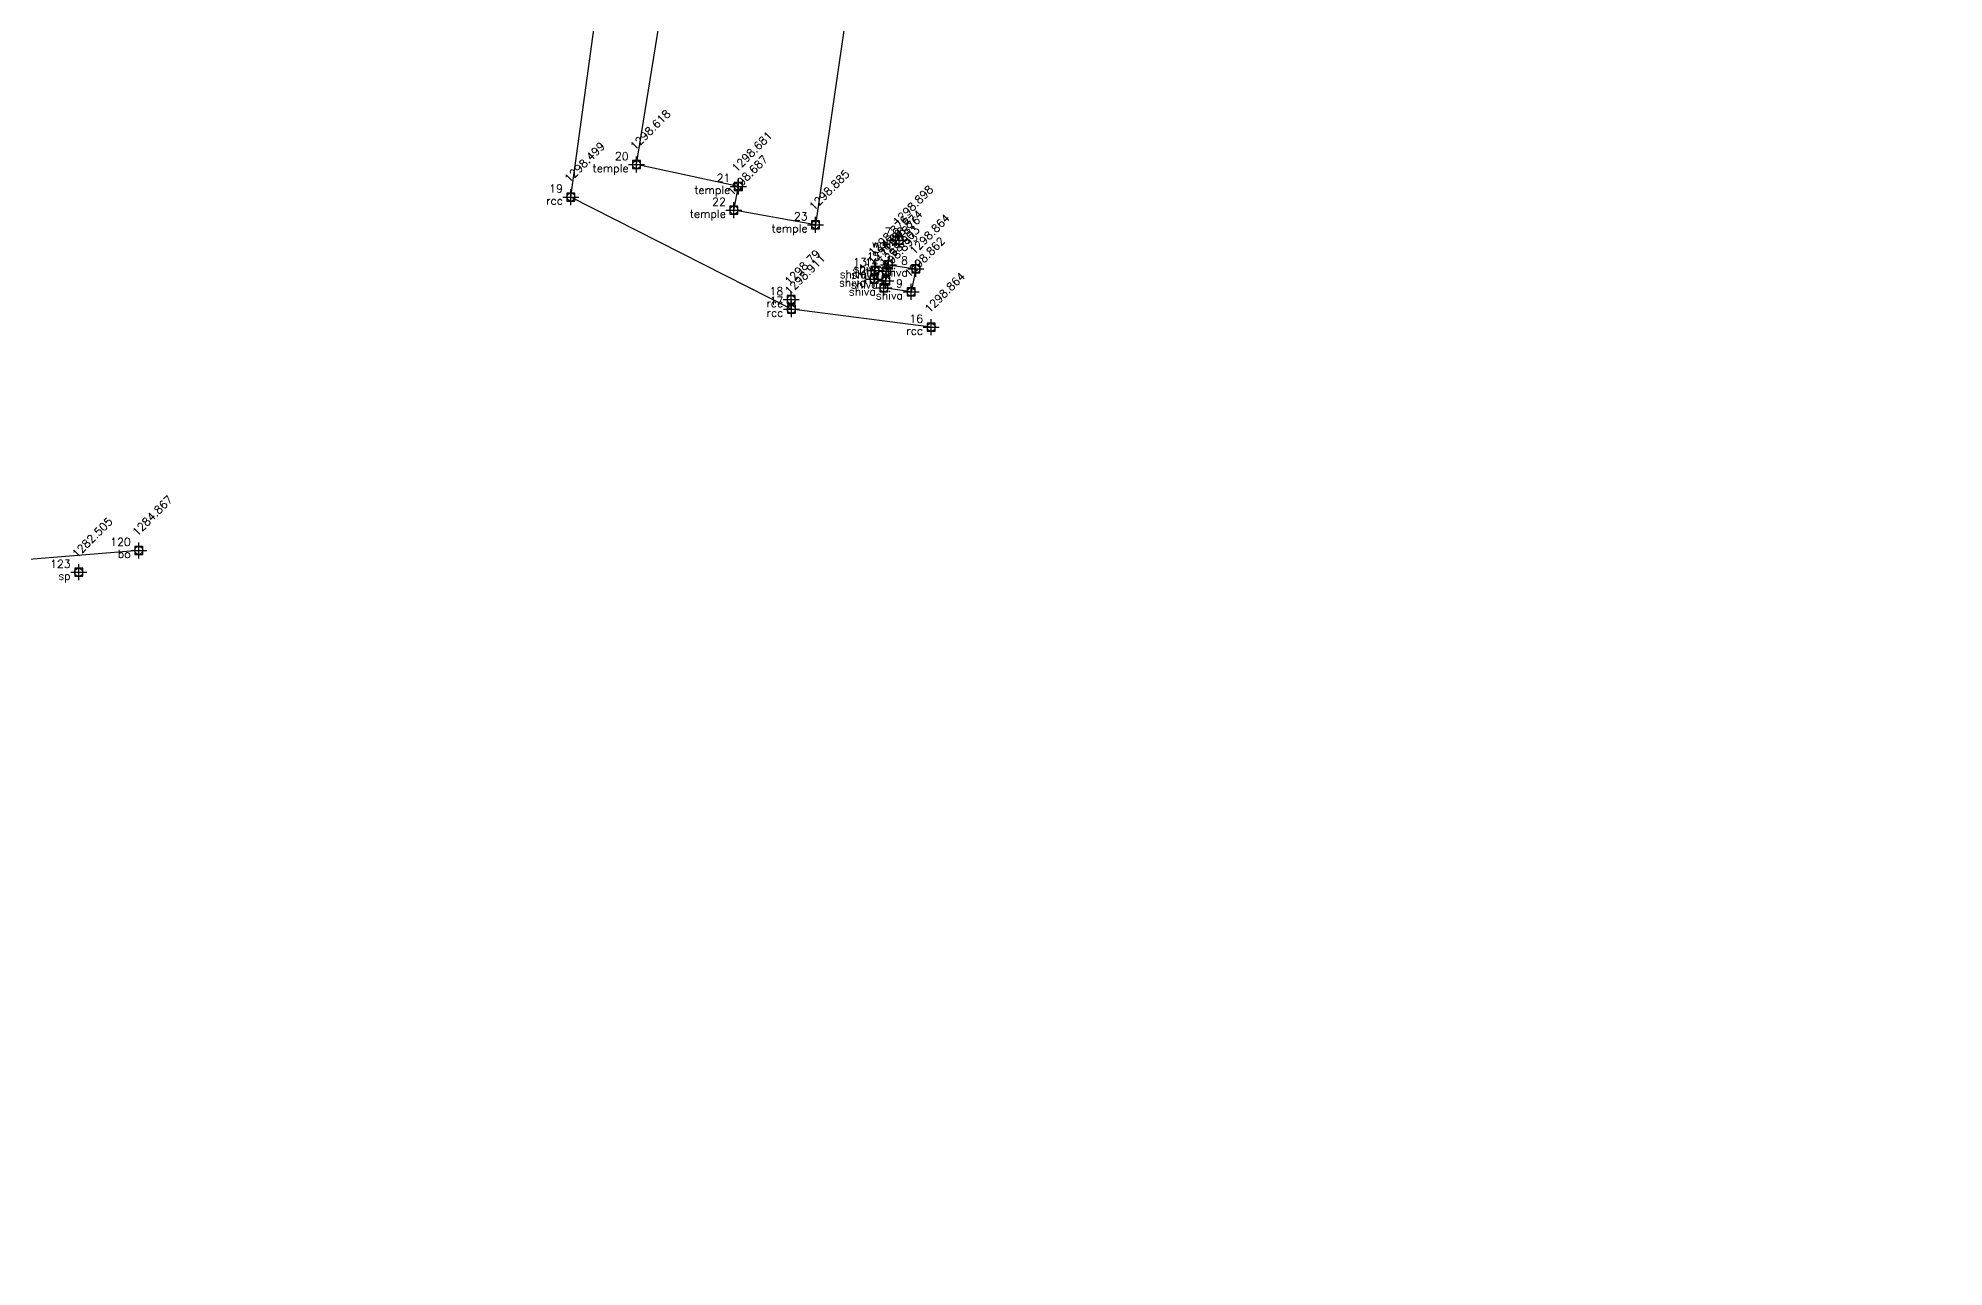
# Model space of a CAD drawing. Header units: metres. Extents: x 345912 to 349030, y 3061206 to 3061792.
# Drawn here: x 347486.6 to 347546.2, y 3061614.8 to 3061653.2 of the extents above; entities that cross this region are included whole.
import ezdxf
from ezdxf.enums import TextEntityAlignment as Align

# ---------------------------------------------------------------- set-up
doc = ezdxf.new("R2010")
doc.units = ezdxf.units.M
doc.header["$MEASUREMENT"] = 0
doc.header["$PDMODE"] = 98
doc.header["$PDSIZE"] = 0.25
for name, color, linetype in [('bo', 7, 'Continuous'), ('Boundary', 6, 'Continuous'), ('Features', 5, 'Continuous'), ('Points', 7, 'Continuous'), ('Points-ELV', 6, 'Continuous'), ('Points-NUM', 4, 'Continuous'), ('Points-TXT', 3, 'Continuous'), ('rcc', 7, 'Continuous'), ('shiva', 7, 'Continuous'), ('sp', 7, 'Continuous'), ('temple', 7, 'Continuous'), ('wall', 42, 'Continuous')]:
    doc.layers.add(name, color=color, linetype=linetype)
doc.styles.add('romans', font='romans.shx')
picture_1 = doc.add_image_def('image1.jpg', size_in_pixel=(3507, 4960))

# ---------------------------------------------------------------- blocks, each defined once
blk = doc.blocks.new('POINTS')
at = {"layer": 'Points'}
blk.add_line((0, 0), (0, 0), dxfattribs=at)
blk.add_point((0, 0), dxfattribs=at)
at = {"layer": 'Points-ELV', "style": 'romans'}
blk.add_attdef('ELEV', text='', height=1, rotation=45, dxfattribs=at).set_placement((0, 0), align=Align.BOTTOM_LEFT)
at = {"layer": 'Points-NUM', "style": 'romans'}
blk.add_attdef('PTNUM', text='', height=1, dxfattribs=at).set_placement((0, 0), align=Align.BOTTOM_RIGHT)
at = {"layer": 'Points-TXT', "style": 'romans'}
blk.add_attdef('DESC', text='', height=1, dxfattribs=at).set_placement((0, 0), align=Align.BOTTOM_RIGHT)
blk = doc.blocks.new('dh')
at = {"layer": 'Boundary'}
blk.add_lwpolyline([(346598.692, 3061290.47), (346593.85, 3061290.071)], dxfattribs=at)
at = {"layer": 'Features'}
for points in [[(346612.191, 3061301.508), (346613.462, 3061310.772), (346620.972, 3061309.711), (346622.493, 3061308.48)], [(346623.44, 3061297.442), (346619.076, 3061298.004), (346612.191, 3061301.508)]]:
    blk.add_lwpolyline(points, dxfattribs=at)
for points in [[(346615.256, 3061308.852), (346620.866, 3061307.723), (346619.834, 3061300.641), (346617.28, 3061301.099), (346617.42, 3061301.84), (346614.243, 3061302.521)], [(346622.11, 3061299.386), (346622.969, 3061299.261), (346622.814, 3061298.546), (346621.967, 3061298.667), (346622.026, 3061298.89), (346621.66, 3061298.946), (346621.682, 3061299.212), (346622.043, 3061299.197)]]:
    blk.add_lwpolyline(points, close=True, dxfattribs=at)
at = {"layer": 'bo', "linetype": 'Continuous'}
ref = blk.add_blockref('POINTS', (346598.692, 3061290.47, 1284.867), dxfattribs=at)
ref.add_attrib('PTNUM', '120', dxfattribs={"layer": 'Points-NUM', "height": 0.25, "style": 'romans'}).set_placement((346598.442, 3061290.5325, 1284.867), align=Align.BOTTOM_RIGHT)
ref.add_attrib('DESC', 'bo', dxfattribs={"layer": 'Points-TXT', "height": 0.25, "style": 'romans'}).set_placement((346598.442, 3061290.1575, 1284.867), align=Align.BOTTOM_RIGHT)
ref.add_attrib('ELEV', '1284.867', dxfattribs={"layer": 'Points-ELV', "height": 0.25, "rotation": 45, "style": 'romans'}).set_placement((346598.692, 3061290.845, 1284.867), align=Align.BOTTOM_LEFT)
at = {"layer": 'rcc', "linetype": 'Continuous'}
ref = blk.add_blockref('POINTS', (346612.191, 3061301.508, 1298.499), dxfattribs=at)
ref.add_attrib('PTNUM', '19', dxfattribs={"layer": 'Points-NUM', "height": 0.25, "style": 'romans'}).set_placement((346611.941, 3061301.5705, 1298.499), align=Align.BOTTOM_RIGHT)
ref.add_attrib('DESC', 'rcc', dxfattribs={"layer": 'Points-TXT', "height": 0.25, "style": 'romans'}).set_placement((346611.941, 3061301.1955, 1298.499), align=Align.BOTTOM_RIGHT)
ref.add_attrib('ELEV', '1298.499', dxfattribs={"layer": 'Points-ELV', "height": 0.25, "rotation": 45, "style": 'romans'}).set_placement((346612.191, 3061301.883, 1298.499), align=Align.BOTTOM_LEFT)
ref = blk.add_blockref('POINTS', (346619.071, 3061298.302, 1298.79), dxfattribs=at)
ref.add_attrib('PTNUM', '18', dxfattribs={"layer": 'Points-NUM', "height": 0.25, "style": 'romans'}).set_placement((346618.821, 3061298.3645, 1298.79), align=Align.BOTTOM_RIGHT)
ref.add_attrib('DESC', 'rcc', dxfattribs={"layer": 'Points-TXT', "height": 0.25, "style": 'romans'}).set_placement((346618.821, 3061297.9895, 1298.79), align=Align.BOTTOM_RIGHT)
ref.add_attrib('ELEV', '1298.79', dxfattribs={"layer": 'Points-ELV', "height": 0.25, "rotation": 45, "style": 'romans'}).set_placement((346619.071, 3061298.677, 1298.79), align=Align.BOTTOM_LEFT)
ref = blk.add_blockref('POINTS', (346619.076, 3061298.004, 1298.911), dxfattribs=at)
ref.add_attrib('PTNUM', '17', dxfattribs={"layer": 'Points-NUM', "height": 0.25, "style": 'romans'}).set_placement((346618.826, 3061298.0665, 1298.911), align=Align.BOTTOM_RIGHT)
ref.add_attrib('DESC', 'rcc', dxfattribs={"layer": 'Points-TXT', "height": 0.25, "style": 'romans'}).set_placement((346618.826, 3061297.6915, 1298.911), align=Align.BOTTOM_RIGHT)
ref.add_attrib('ELEV', '1298.911', dxfattribs={"layer": 'Points-ELV', "height": 0.25, "rotation": 45, "style": 'romans'}).set_placement((346619.076, 3061298.379, 1298.911), align=Align.BOTTOM_LEFT)
ref = blk.add_blockref('POINTS', (346623.44, 3061297.442, 1298.864), dxfattribs=at)
ref.add_attrib('PTNUM', '16', dxfattribs={"layer": 'Points-NUM', "height": 0.25, "style": 'romans'}).set_placement((346623.19, 3061297.5045, 1298.864), align=Align.BOTTOM_RIGHT)
ref.add_attrib('DESC', 'rcc', dxfattribs={"layer": 'Points-TXT', "height": 0.25, "style": 'romans'}).set_placement((346623.19, 3061297.1295, 1298.864), align=Align.BOTTOM_RIGHT)
ref.add_attrib('ELEV', '1298.864', dxfattribs={"layer": 'Points-ELV', "height": 0.25, "rotation": 45, "style": 'romans'}).set_placement((346623.44, 3061297.817, 1298.864), align=Align.BOTTOM_LEFT)
at = {"layer": 'shiva', "linetype": 'Continuous'}
ref = blk.add_blockref('POINTS', (346621.682, 3061299.212, 1298.876), dxfattribs=at)
ref.add_attrib('PTNUM', '13', dxfattribs={"layer": 'Points-NUM', "height": 0.25, "style": 'romans'}).set_placement((346621.432, 3061299.2745, 1298.876), align=Align.BOTTOM_RIGHT)
ref.add_attrib('DESC', 'shiva', dxfattribs={"layer": 'Points-TXT', "height": 0.25, "style": 'romans'}).set_placement((346621.432, 3061298.8995, 1298.876), align=Align.BOTTOM_RIGHT)
ref.add_attrib('ELEV', '1298.876', dxfattribs={"layer": 'Points-ELV', "height": 0.25, "rotation": 45, "style": 'romans'}).set_placement((346621.682, 3061299.587, 1298.876), align=Align.BOTTOM_LEFT)
ref = blk.add_blockref('POINTS', (346622.043, 3061299.197, 1298.876), dxfattribs=at)
ref.add_attrib('PTNUM', '14', dxfattribs={"layer": 'Points-NUM', "height": 0.25, "style": 'romans'}).set_placement((346621.793, 3061299.2595, 1298.876), align=Align.BOTTOM_RIGHT)
ref.add_attrib('DESC', 'shiva', dxfattribs={"layer": 'Points-TXT', "height": 0.25, "style": 'romans'}).set_placement((346621.793, 3061298.8845, 1298.876), align=Align.BOTTOM_RIGHT)
ref.add_attrib('ELEV', '1298.876', dxfattribs={"layer": 'Points-ELV', "height": 0.25, "rotation": 45, "style": 'romans'}).set_placement((346622.043, 3061299.572, 1298.876), align=Align.BOTTOM_LEFT)
ref = blk.add_blockref('POINTS', (346622.11, 3061299.386, 1298.874), dxfattribs=at)
ref.add_attrib('PTNUM', '15', dxfattribs={"layer": 'Points-NUM', "height": 0.25, "style": 'romans'}).set_placement((346621.86, 3061299.4485, 1298.874), align=Align.BOTTOM_RIGHT)
ref.add_attrib('DESC', 'shiva', dxfattribs={"layer": 'Points-TXT', "height": 0.25, "style": 'romans'}).set_placement((346621.86, 3061299.0735, 1298.874), align=Align.BOTTOM_RIGHT)
ref.add_attrib('ELEV', '1298.874', dxfattribs={"layer": 'Points-ELV', "height": 0.25, "rotation": 45, "style": 'romans'}).set_placement((346622.11, 3061299.761, 1298.874), align=Align.BOTTOM_LEFT)
ref = blk.add_blockref('POINTS', (346622.969, 3061299.261, 1298.864), dxfattribs=at)
ref.add_attrib('PTNUM', '8', dxfattribs={"layer": 'Points-NUM', "height": 0.25, "style": 'romans'}).set_placement((346622.719, 3061299.3235, 1298.864), align=Align.BOTTOM_RIGHT)
ref.add_attrib('DESC', 'shiva', dxfattribs={"layer": 'Points-TXT', "height": 0.25, "style": 'romans'}).set_placement((346622.719, 3061298.9485, 1298.864), align=Align.BOTTOM_RIGHT)
ref.add_attrib('ELEV', '1298.864', dxfattribs={"layer": 'Points-ELV', "height": 0.25, "rotation": 45, "style": 'romans'}).set_placement((346622.969, 3061299.636, 1298.864), align=Align.BOTTOM_LEFT)
ref = blk.add_blockref('POINTS', (346621.66, 3061298.946, 1298.89), dxfattribs=at)
ref.add_attrib('PTNUM', '12', dxfattribs={"layer": 'Points-NUM', "height": 0.25, "style": 'romans'}).set_placement((346621.41, 3061299.0085, 1298.89), align=Align.BOTTOM_RIGHT)
ref.add_attrib('DESC', 'shiva', dxfattribs={"layer": 'Points-TXT', "height": 0.25, "style": 'romans'}).set_placement((346621.41, 3061298.6335, 1298.89), align=Align.BOTTOM_RIGHT)
ref.add_attrib('ELEV', '1298.89', dxfattribs={"layer": 'Points-ELV', "height": 0.25, "rotation": 45, "style": 'romans'}).set_placement((346621.66, 3061299.321, 1298.89), align=Align.BOTTOM_LEFT)
ref = blk.add_blockref('POINTS', (346621.967, 3061298.667, 1298.893), dxfattribs=at)
ref.add_attrib('PTNUM', '10', dxfattribs={"layer": 'Points-NUM', "height": 0.25, "style": 'romans'}).set_placement((346621.717, 3061298.7295, 1298.893), align=Align.BOTTOM_RIGHT)
ref.add_attrib('DESC', 'shiva', dxfattribs={"layer": 'Points-TXT', "height": 0.25, "style": 'romans'}).set_placement((346621.717, 3061298.3545, 1298.893), align=Align.BOTTOM_RIGHT)
ref.add_attrib('ELEV', '1298.893', dxfattribs={"layer": 'Points-ELV', "height": 0.25, "rotation": 45, "style": 'romans'}).set_placement((346621.967, 3061299.042, 1298.893), align=Align.BOTTOM_LEFT)
ref = blk.add_blockref('POINTS', (346622.026, 3061298.89, 1298.903), dxfattribs=at)
ref.add_attrib('PTNUM', '11', dxfattribs={"layer": 'Points-NUM', "height": 0.25, "style": 'romans'}).set_placement((346621.776, 3061298.9525, 1298.903), align=Align.BOTTOM_RIGHT)
ref.add_attrib('DESC', 'shiva', dxfattribs={"layer": 'Points-TXT', "height": 0.25, "style": 'romans'}).set_placement((346621.776, 3061298.5775, 1298.903), align=Align.BOTTOM_RIGHT)
ref.add_attrib('ELEV', '1298.903', dxfattribs={"layer": 'Points-ELV', "height": 0.25, "rotation": 45, "style": 'romans'}).set_placement((346622.026, 3061299.265, 1298.903), align=Align.BOTTOM_LEFT)
ref = blk.add_blockref('POINTS', (346622.814, 3061298.546, 1298.862), dxfattribs=at)
ref.add_attrib('PTNUM', '9', dxfattribs={"layer": 'Points-NUM', "height": 0.25, "style": 'romans'}).set_placement((346622.564, 3061298.6085, 1298.862), align=Align.BOTTOM_RIGHT)
ref.add_attrib('DESC', 'shiva', dxfattribs={"layer": 'Points-TXT', "height": 0.25, "style": 'romans'}).set_placement((346622.564, 3061298.2335, 1298.862), align=Align.BOTTOM_RIGHT)
ref.add_attrib('ELEV', '1298.862', dxfattribs={"layer": 'Points-ELV', "height": 0.25, "rotation": 45, "style": 'romans'}).set_placement((346622.814, 3061298.921, 1298.862), align=Align.BOTTOM_LEFT)
at = {"layer": 'sp', "linetype": 'Continuous'}
ref = blk.add_blockref('POINTS', (346596.816, 3061289.785, 1282.505), dxfattribs=at)
ref.add_attrib('PTNUM', '123', dxfattribs={"layer": 'Points-NUM', "height": 0.25, "style": 'romans'}).set_placement((346596.566, 3061289.8475, 1282.505), align=Align.BOTTOM_RIGHT)
ref.add_attrib('DESC', 'sp', dxfattribs={"layer": 'Points-TXT', "height": 0.25, "style": 'romans'}).set_placement((346596.566, 3061289.4725, 1282.505), align=Align.BOTTOM_RIGHT)
ref.add_attrib('ELEV', '1282.505', dxfattribs={"layer": 'Points-ELV', "height": 0.25, "rotation": 45, "style": 'romans'}).set_placement((346596.816, 3061290.16, 1282.505), align=Align.BOTTOM_LEFT)
at = {"layer": 'temple', "linetype": 'Continuous'}
ref = blk.add_blockref('POINTS', (346614.243, 3061302.521, 1298.618), dxfattribs=at)
ref.add_attrib('PTNUM', '20', dxfattribs={"layer": 'Points-NUM', "height": 0.25, "style": 'romans'}).set_placement((346613.993, 3061302.5835, 1298.618), align=Align.BOTTOM_RIGHT)
ref.add_attrib('DESC', 'temple', dxfattribs={"layer": 'Points-TXT', "height": 0.25, "style": 'romans'}).set_placement((346613.993, 3061302.2085, 1298.618), align=Align.BOTTOM_RIGHT)
ref.add_attrib('ELEV', '1298.618', dxfattribs={"layer": 'Points-ELV', "height": 0.25, "rotation": 45, "style": 'romans'}).set_placement((346614.243, 3061302.896, 1298.618), align=Align.BOTTOM_LEFT)
ref = blk.add_blockref('POINTS', (346617.42, 3061301.84, 1298.681), dxfattribs=at)
ref.add_attrib('PTNUM', '21', dxfattribs={"layer": 'Points-NUM', "height": 0.25, "style": 'romans'}).set_placement((346617.17, 3061301.9025, 1298.681), align=Align.BOTTOM_RIGHT)
ref.add_attrib('DESC', 'temple', dxfattribs={"layer": 'Points-TXT', "height": 0.25, "style": 'romans'}).set_placement((346617.17, 3061301.5275, 1298.681), align=Align.BOTTOM_RIGHT)
ref.add_attrib('ELEV', '1298.681', dxfattribs={"layer": 'Points-ELV', "height": 0.25, "rotation": 45, "style": 'romans'}).set_placement((346617.42, 3061302.215, 1298.681), align=Align.BOTTOM_LEFT)
ref = blk.add_blockref('POINTS', (346617.28, 3061301.099, 1298.687), dxfattribs=at)
ref.add_attrib('PTNUM', '22', dxfattribs={"layer": 'Points-NUM', "height": 0.25, "style": 'romans'}).set_placement((346617.03, 3061301.1615, 1298.687), align=Align.BOTTOM_RIGHT)
ref.add_attrib('DESC', 'temple', dxfattribs={"layer": 'Points-TXT', "height": 0.25, "style": 'romans'}).set_placement((346617.03, 3061300.7865, 1298.687), align=Align.BOTTOM_RIGHT)
ref.add_attrib('ELEV', '1298.687', dxfattribs={"layer": 'Points-ELV', "height": 0.25, "rotation": 45, "style": 'romans'}).set_placement((346617.28, 3061301.474, 1298.687), align=Align.BOTTOM_LEFT)
ref = blk.add_blockref('POINTS', (346619.834, 3061300.641, 1298.885), dxfattribs=at)
ref.add_attrib('PTNUM', '23', dxfattribs={"layer": 'Points-NUM', "height": 0.25, "style": 'romans'}).set_placement((346619.584, 3061300.7035, 1298.885), align=Align.BOTTOM_RIGHT)
ref.add_attrib('DESC', 'temple', dxfattribs={"layer": 'Points-TXT', "height": 0.25, "style": 'romans'}).set_placement((346619.584, 3061300.3285, 1298.885), align=Align.BOTTOM_RIGHT)
ref.add_attrib('ELEV', '1298.885', dxfattribs={"layer": 'Points-ELV', "height": 0.25, "rotation": 45, "style": 'romans'}).set_placement((346619.834, 3061301.016, 1298.885), align=Align.BOTTOM_LEFT)
at = {"layer": 'wall', "linetype": 'Continuous'}
ref = blk.add_blockref('POINTS', (346622.447, 3061300.159, 1298.898), dxfattribs=at)
ref.add_attrib('PTNUM', '7', dxfattribs={"layer": 'Points-NUM', "height": 0.25, "style": 'romans'}).set_placement((346622.197, 3061300.2215, 1298.898), align=Align.BOTTOM_RIGHT)
ref.add_attrib('DESC', 'wall', dxfattribs={"layer": 'Points-TXT', "height": 0.25, "style": 'romans'}).set_placement((346622.197, 3061299.8465, 1298.898), align=Align.BOTTOM_RIGHT)
ref.add_attrib('ELEV', '1298.898', dxfattribs={"layer": 'Points-ELV', "height": 0.25, "rotation": 45, "style": 'romans'}).set_placement((346622.447, 3061300.534, 1298.898), align=Align.BOTTOM_LEFT)

msp = doc.modelspace()

# ---------------------------------------------------------------- block references
at = {"layer": 'Features'}
msp.add_blockref('dh', (891.09142, 346.74432), dxfattribs=at)

# ---------------------------------------------------------------- pictures from other files: only their frames are drawn
image = msp.add_image(picture_1, insert=(347287.99527, 3061288.16493), size_in_units=(356.3112, 503.936), dxfattribs=at)
image.dxf.flags = 7

doc.saveas('drawing.dxf')
